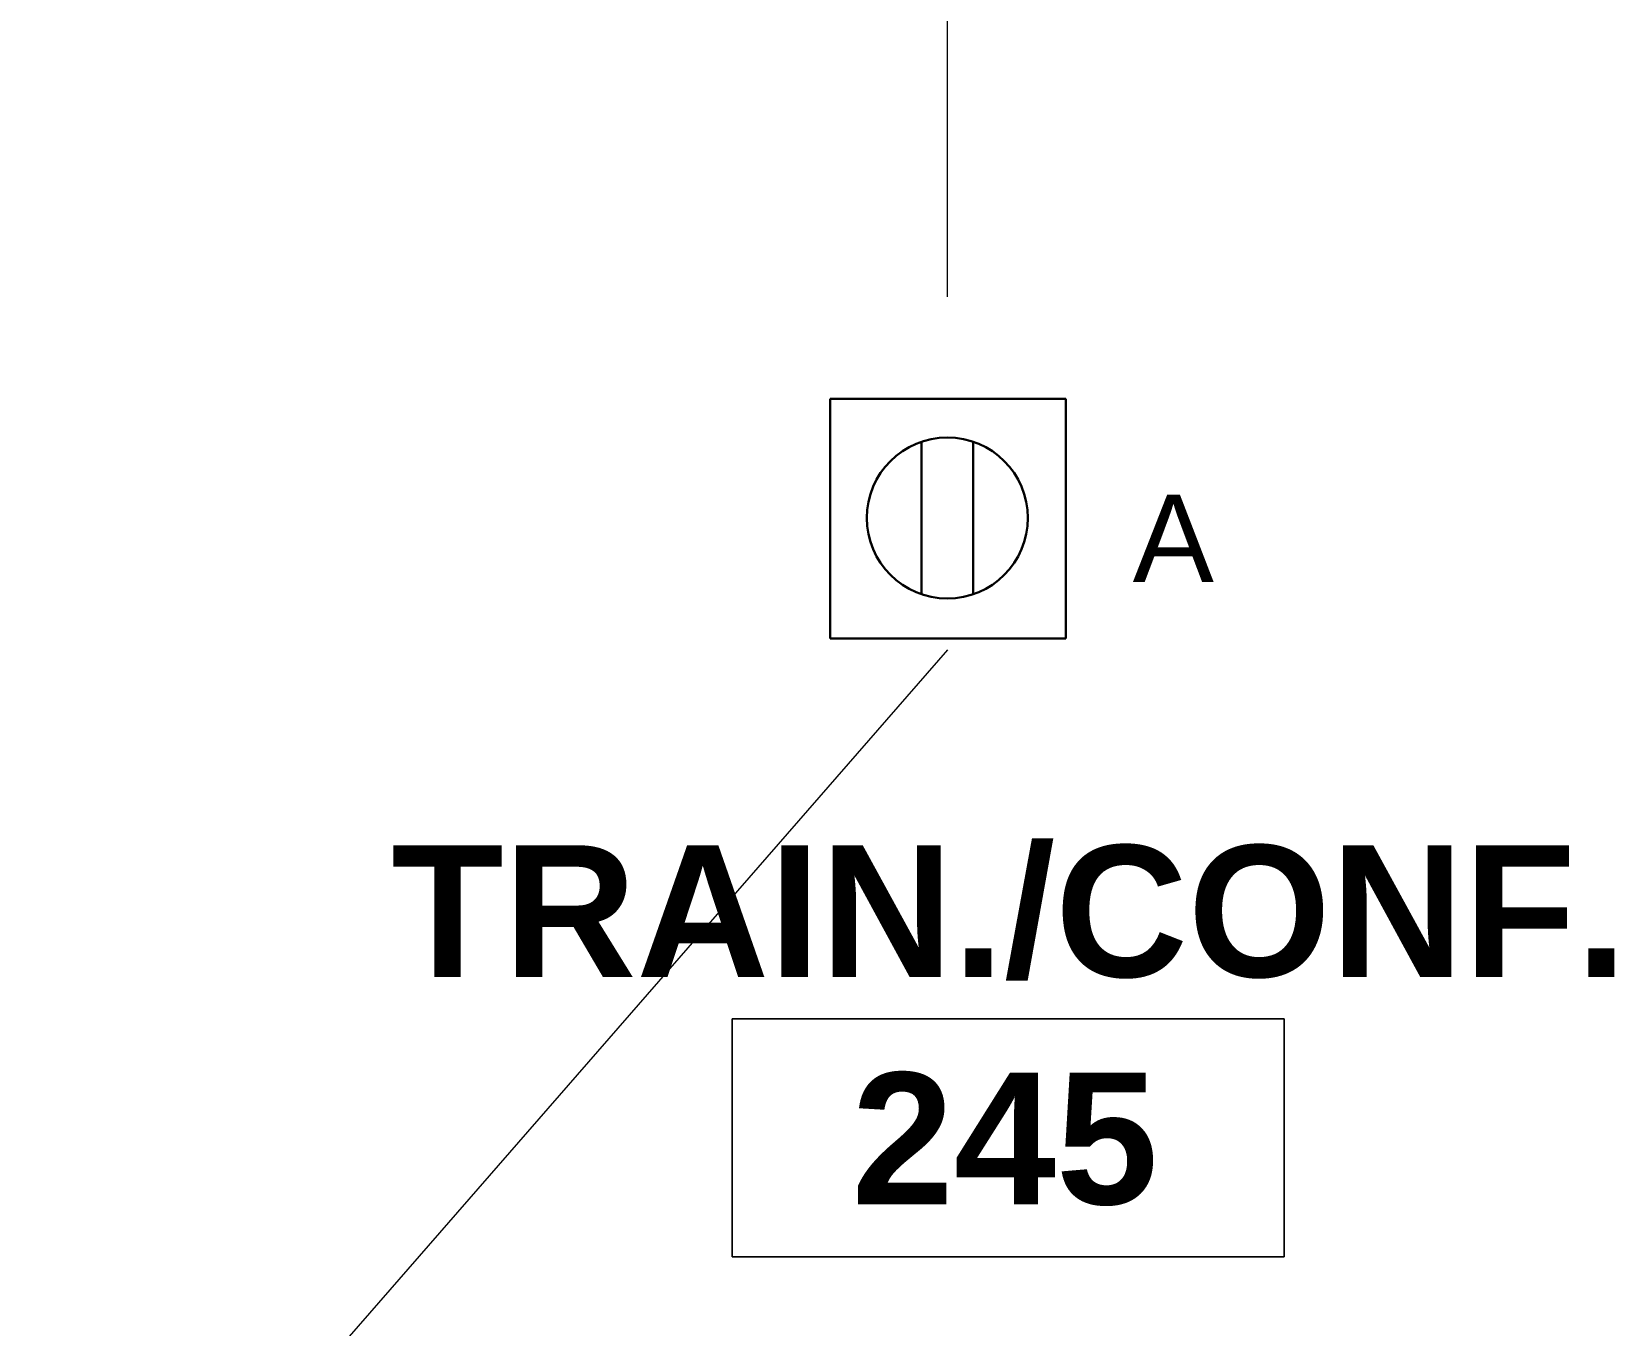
# Model space of a CAD drawing. Header units: inches. Extents: x 25329 to 28023, y 11893 to 13703.
# Drawn here: x 25955.5 to 26058.8, y 12219.9 to 12304.3 of the extents above; entities that cross this region are included whole.
import ezdxf

# ---------------------------------------------------------------- set-up
doc = ezdxf.new("R2010")
doc.units = ezdxf.units.IN
doc.header["$MEASUREMENT"] = 0
for name, color, linetype, lineweight in [('X1$0$A-ANNO-NOTE', 4, 'Continuous', 30), ('X1$0$A-AREA-IDEN', 1, 'Continuous', 9), ('X1$0$A-DETL', 8, 'Continuous', 13), ('X1$0$G-ANNO-TEXT', 8, 'Continuous', 9)]:
    doc.layers.add(name, color=color, linetype=linetype, lineweight=lineweight)
doc.styles.add('X1$0$Swis721 Lt BT_1', font='swissl.ttf', dxfattribs={"height": 5.676425})
doc.styles.add('X1$0$Swis721 Lt BT_B', font='', dxfattribs={"height": 8.583975})
doc.styles.get('X1$0$Swis721 Lt BT_B').set_extended_font_data('Swis721 Lt BT', bold=True)

# ---------------------------------------------------------------- blocks, each defined once
blk = doc.blocks.new('X1$0$Room Tag - Room Name and Number-3379422-FIRST FLOOR POWER _ SIGNAL')
at = {"layer": 'X1$0$A-AREA-IDEN'}
for p, q in [((-0.1881, -0.1636), (-0.1881, -0.0018)), ((-0.1881, -0.0018), (0.1869, -0.0018)), ((0.1869, -0.0018), (-0.1881, -0.0018)), ((-0.1881, -0.0018), (-0.1881, -0.1636)), ((0.1869, -0.0018), (0.1869, -0.1636)), ((0.1869, -0.1636), (0.1869, -0.0018)), ((0.1869, -0.1636), (-0.1881, -0.1636)), ((-0.1881, -0.1636), (0.1869, -0.1636))]:
    blk.add_line(p, q, dxfattribs=at)

msp = doc.modelspace()

# ---------------------------------------------------------------- linework, layer by layer
at = {"layer": 'X1$0$A-ANNO-NOTE'}
for p, q in [((26007.61, 12280.35), (26022.98, 12280.35)), ((26007.61, 12264.7), (26007.61, 12280.35)), ((26022.98, 12280.35), (26022.98, 12264.7)), ((26013.56, 12267.59), (26013.56, 12277.54)), ((26016.94, 12267.59), (26016.94, 12277.54)), ((26022.98, 12264.7), (26007.61, 12264.7))]:
    msp.add_line(p, q, dxfattribs=at)
msp.add_circle((26015.25, 12272.57), 5.25, dxfattribs=at)
at = {"layer": 'X1$0$A-DETL'}
for p, q in [((26015.25, 12286.99), (26015.25, 12421.99)), ((26015.25, 12263.98), (25885.73, 12115.36))]:
    msp.add_line(p, q, dxfattribs=at)

# ---------------------------------------------------------------- block references
at = {"layer": 'X1$0$A-AREA-IDEN', "xscale": 95.99999999999994, "yscale": 95.99999999999994, "zscale": 95.99999999999994}
msp.add_blockref('X1$0$Room Tag - Room Name and Number-3379422-FIRST FLOOR POWER _ SIGNAL', (26019.27, 12240.08), dxfattribs=at)

# ---------------------------------------------------------------- texts
at = {"layer": 'X1$0$A-AREA-IDEN', "char_height": 8.584, "attachment_point": 2, "line_spacing_factor": 0.998538, "style": 'X1$0$Swis721 Lt BT_B'}
for s, insert, width in [('TRAIN./CONF.', (26019.28, 12251.22), 90.72), ('245', (26019, 12236.39), 23.004)]:
    msp.add_mtext(s, dxfattribs=dict(at, insert=insert, width=width))
at = {"layer": 'X1$0$G-ANNO-TEXT', "insert": (26027.34, 12274.08), "char_height": 5.68, "width": 5.832, "attachment_point": 1, "line_spacing_factor": 1.00667, "style": 'X1$0$Swis721 Lt BT_1'}
msp.add_mtext('A', dxfattribs=at)

doc.saveas('drawing.dxf')
